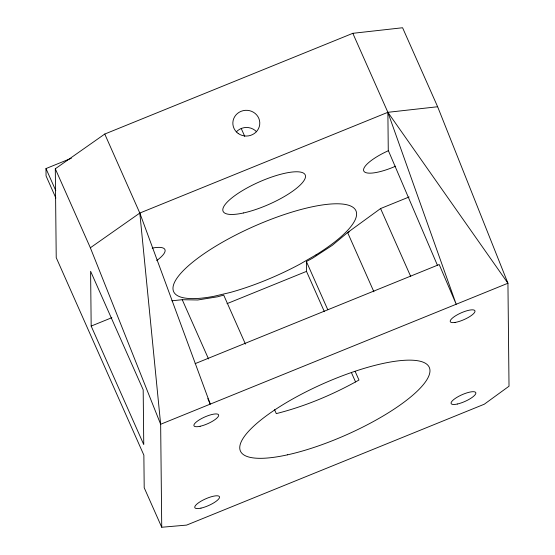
<?xml version="1.0" encoding="UTF-8"?>
<svg xmlns="http://www.w3.org/2000/svg" width="555" height="555" viewBox="0 0 555 555"><rect width="100%" height="100%" fill="white"/><g stroke="black" fill="none" stroke-linecap="round" stroke-linejoin="round"><path stroke-width="0.83" d="M409.118 196.963L380.577 208.555L347.61 232.552L332.23 245.372L312.59 258.193L306.395 261.53L306.499 271.381L324.377 311.674M55.299 168.782L104.763 134.046L352.82 33.314L402.583 27.75L437.638 106.747L507.936 283.237L509.018 386.218L484.293 404.213L186.619 525.099L161.734 527.25L144.203 487.748L143.863 455.142L56.228 257.645L55.299 168.782L90.354 247.78L160.652 424.263L161.734 527.25M90.354 247.78L139.811 213.051L387.876 112.311L437.638 106.747M55.875 198.038L46.058 175.914L45.982 168.567L71.359 158.265M91.173 326.083L90.604 271.284L143.183 389.783L143.752 444.583L91.173 326.083L111.874 317.675M349.206 231.9L347.61 232.552L373.904 291.798M227.023 303.654L306.499 271.381M195.145 363.643L439.206 264.527L456.196 304.244L387.876 112.311L352.82 33.314M171.897 300.803L182.241 299.707L197.753 299.984L217.498 296.807L223.714 295.114L245.442 344.093M380.577 208.555L410.721 276.494M306.395 261.53L327.783 309.725M355.124 371.344L358.974 380.036C332.972 394.605 305.222 406.309 276.293 413.614L274.538 409.659M351.37 372.502L355.575 381.986M241.238 128.496L244.741 136.391M182.241 299.707L208.527 358.953M104.763 134.046L139.811 213.051L210.269 404.116L207.813 398.587M45.982 168.567L55.798 190.691M437.555 265.574L388.271 150.398L387.876 112.311L507.936 283.237L160.652 424.263L139.811 213.051M395.625 166.188A31.434 8.547 -23.9 0 1 363.775 170.982A31.434 8.547 -23.9 0 1 388.632 150.599M152.167 248.106A31.434 8.547 -23.9 0 1 156.711 260.545M236.291 131.944A13.473 12.876 -0.6 0 1 256.556 131.764M316.017 254.87L300.179 264.02A99.692 27.098 -23.9 0 1 229.93 292.547L214.036 296.28A99.692 27.098 -23.9 0 1 195.561 259.9A99.692 27.098 -23.9 0 1 333.576 203.851A99.692 27.098 -23.9 0 1 316.017 254.87M287.608 454.809A103.279 28.076 -23.9 0 0 429.965 370.587A103.279 28.076 -23.9 0 0 287.053 402.215A103.279 28.076 -23.9 0 0 287.608 454.809M455.058 322.441A13.473 3.663 -23.9 0 0 474.907 311.764A13.473 3.663 -23.9 0 0 457.868 314.47A13.473 3.663 -23.9 0 0 455.058 322.441M457.306 404.033A13.473 3.663 -23.9 0 0 475.871 393.051A13.473 3.663 -23.9 0 0 457.23 397.172A13.473 3.663 -23.9 0 0 457.306 404.033M200.972 508.13A13.473 3.663 -23.9 0 0 219.544 497.141A13.473 3.663 -23.9 0 0 200.903 501.269A13.473 3.663 -23.9 0 0 200.972 508.13M200.119 426.268A13.473 3.663 -23.9 0 0 218.684 415.286A13.473 3.663 -23.9 0 0 200.05 419.407A13.473 3.663 -23.9 0 0 200.119 426.268M238.206 133.464A13.473 12.876 -0.6 0 0 259.685 124.743A13.473 12.876 -0.6 0 0 241.057 111.326A13.473 12.876 -0.6 0 0 238.206 133.464M243.61 212.94A44.906 12.21 -23.9 0 0 305.507 176.317A44.906 12.21 -23.9 0 0 243.368 190.067A44.906 12.21 -23.9 0 0 243.61 212.94"/></g></svg>
